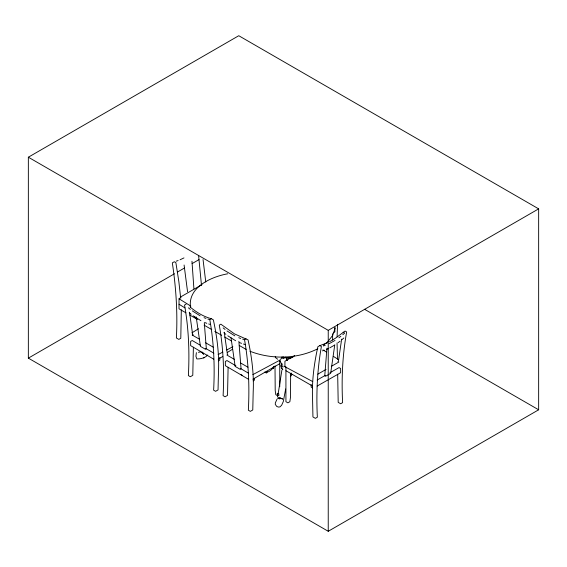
<?xml version="1.0" encoding="UTF-8"?>
<svg xmlns="http://www.w3.org/2000/svg" width="567" height="567" viewBox="0 0 567 567"><rect width="100%" height="100%" fill="white"/><g stroke="black" fill="none" stroke-linecap="round" stroke-linejoin="round"><path stroke-width="0.85" d="M219.769 357.401L219.769 360.059L218.451 360.818M254.491 378.331L254.491 380.103L253.173 380.861M275.009 365.906L275.208 390.493L275.796 394.682L277.773 395.823M279.744 386.715L279.744 360.662M334.87 327.315L334.87 331.872L333.346 332.751M181.312 309.745L180.795 338.258L178.825 339.399L176.387 337.989C177.712 312.899 176.061 287.703 172.325 262.875L174.303 261.734L175.876 262.641L178.86 281.671L180.512 296.612M193.382 347.238L192.787 375.333L190.349 376.743L188.379 375.602C189.619 352.036 188.683 328.293 184.537 305.039L186.118 304.132M228.111 367.288L227.516 395.383L225.071 396.794L223.1 395.646C224.341 372.087 223.405 348.344 219.266 325.089L220.839 324.175L234.454 333.857L248.07 339.902C251.748 356.813 254.03 374.156 253.208 391.485L252.769 409.962L250.323 411.373L248.353 410.232C249.593 386.666 248.658 362.923 244.519 339.668L242.612 339.123M337.103 336.777L337.528 324.317M326.946 348.209L324.756 375.73L325.536 376.29L330.667 373.327L334.792 344.686M338.478 360.903L341.646 339.116M285.669 388.969L283.287 401.578L281.615 405.306L279.914 406.922L278.284 407.056L276.696 406.39L275.279 404.349L275.356 402.825L277.043 399.14M278.199 393.583L281.877 370.251M278 394.667L277.582 396.822M265.625 372.661L266.681 373.015L267.107 371.626M291.955 374.532L290.765 376.119M335.147 328.017L332.751 335.345L327.414 342.135L323.424 345.069M281.374 364.964L281.728 363.971M282.026 357.075L281.282 358.727L280.155 359.4M196.388 352.631L195.92 356.239L196.82 358.932C200.746 359.067 204.992 358.011 207.728 355.027M282.16 356.962C282.097 359.712 285.896 358.627 283.5 356.898M274.052 366.41C272.075 369.613 268.482 373.192 264.385 372.193M291.282 373.164L290.424 374.036L291.268 373.206M279.248 394.993C277.001 396.439 276.249 391.499 278.822 393.93M337.677 374.22L338.194 402.364L340.632 403.768L342.603 402.634C341.433 379.025 342.447 355.233 346.664 331.95L345.083 331.036L335.395 338.244L329.505 341.795M342.787 334.736L344.686 333.084L343.113 332.17M341.951 339.647L343.85 337.989M338.924 337.776L340.859 336.302M338.088 342.688L340.023 341.214M191.859 332.893L198.464 328.775M227.317 352.483L232.456 349.279M335.012 340.441L329.129 343.687M334.176 345.353L329.76 347.862M28.35 157.208L238.764 35.721L538.65 208.862L538.65 409.792L328.236 531.279L28.35 358.138L28.35 157.208L328.236 330.341L538.65 208.862M28.35 358.138L174.494 273.762M177.549 271.997L184.438 268.021M192.093 263.605L198.974 259.629M201.937 284.648L180.157 297.221L181.071 297.753L179.044 298.774L179.009 308.824L185.912 312.807M209.79 319.625L211.371 318.711L213.348 319.852C217.019 336.77 219.301 354.106 218.486 371.442L218.04 389.912L215.602 391.322L213.631 390.181C214.872 366.622 213.936 342.879 209.79 319.625L207.891 319.079M244.519 339.668L246.092 338.761M218.189 359.145L222.788 356.487M252.91 379.195L279.744 363.702M294.67 355.637L284.932 361.25L284.932 366.721L312.665 381.548M317.803 374.17L326.06 369.401M331.319 366.367L338.832 362.029L337.918 361.498M193.099 334.487L192.178 335.019L199.69 339.349M227.821 354.538L226.906 355.062L234.412 359.4M319.831 345.615L317.86 346.749C314.125 363.695 311.786 381.059 312.552 398.438L312.941 416.943L315.38 418.347L317.35 417.213C316.18 393.604 317.194 369.819 321.411 346.529L319.831 345.615L327.549 342.773M317.102 380.046L325.43 375.319M329.973 372.739L339.052 367.579L340.632 368.493L340.632 372.732L317.151 386.063M218.153 354.566L222.796 352.086M226.665 350.016L232.853 346.706M252.875 374.617L279.956 360.13M183.977 257.914L180.065 259.764M291.792 357.586L293.139 356.948M317.874 348.712C297.037 359.195 271.636 359.598 249.997 351.278M326.337 349.47L328.286 348.599M176.202 261.189L178.13 260.529M323.31 345.976L325.238 345.324M322.474 350.888L324.395 350.236M200.612 351.894L198.407 352.298M203.681 357.983L204.609 357.43M290.198 358.011L291.927 357.508M227.721 273.79C211.456 276.689 187.493 287.292 190.54 307.349M291.729 357.678L286.675 358.167M290.339 357.933L285.102 357.727M211.371 318.711C203.411 316.606 196.267 312.162 189.995 306.924M208.713 323.977L210.612 324.522M243.434 344.02L245.341 344.566M283.784 366.204L284.599 366.452M279.311 360.747L280.367 361.158M204.028 317.655L205.963 318.42M204.85 322.559L206.785 323.318M238.75 337.705L240.692 338.471M239.572 342.603L241.514 343.368M277.731 359.237L275.711 357.798L275.208 356.537M200.116 315.805L192.277 310.872M234.837 335.855L227.006 330.922M200.938 320.702L193.099 315.776M235.659 340.753L227.828 335.82M364.546 309.277L538.65 409.792M189.747 315.018L197.408 319.441M285.924 370.705L312.637 386.134M204.113 325.16L211.753 329.576M214.808 331.334L221.676 335.303M224.73 337.067L231.605 341.036M239.246 345.445L246.121 349.414M312.488 387.871L311.177 387.112L311.177 384.454M205.701 342.822L213.213 347.16M240.422 362.873L247.935 367.203M241.074 374.638L242.392 375.397M235.893 365.8L226.956 360.555L225.361 361.455L225.361 365.694L248.459 379.252M240.358 368.422L248.552 373.228M200.42 345.317L192.234 340.505L190.64 341.412L190.64 345.643L213.738 359.202M205.637 348.372L213.823 353.177M322.984 349.91L326.67 352.206M333.304 356.338L338.471 359.556M179.044 298.774L190.845 306.13M179.044 304.245L184.948 307.916M286.455 360.052L287.178 360.513M272.614 368.678L273.684 368.444L273.351 366.991M223.143 327.882L225.064 329.448M223.965 332.779L225.886 334.346M188.414 307.831L190.342 309.398M189.236 312.736L191.164 314.302M282.862 369.67L281.345 367.87L281.239 365.042M194.502 316.974L196.884 319.313M281.778 364.397L279.935 360.747M287.072 360.371L285.832 357.082M281.679 368.316L282.153 369.074M202.568 352.447L203.525 354.283L203.248 353.893A3.359 0.546 54.3 0 1 202.419 352.539M224.256 332.248L227.353 353.999M189.534 312.204L192.78 335.621M203.043 259.523L205.764 282.033M187.564 291.771L184.091 265.023M231.024 337.769L235.149 366.41L240.28 369.372L241.06 368.812L238.877 341.291M196.189 316.91L200.427 346.359L205.552 349.322L206.338 348.762L204.297 322.829M198.62 255.646L201.476 285.272M191.972 261.259L193.914 288.901M337.493 359.251L337.053 342.922M332.645 340.051L332.56 333.722M328.236 330.341L328.236 531.279M290.658 373.788L290.46 397.495L289.865 401.691L287.894 402.832L285.924 401.691L285.924 366.913M282.04 363.766L282.04 365.453A6.138 3.544 0 0 0 282.961 367.203M281.09 365.077L281.09 366.899M285.57 366.991A5.847 1.318 -80.6 0 1 285.655 366.566M280.119 397.836A12.212 2.75 -80.6 0 1 279.659 399.048M202.284 352.107A12.212 9.674 -23.4 0 1 201.193 352.433M277.823 398.119L278.425 397.977A3.381 1.524 16.1 0 1 281.643 398.509L282.699 399.104L282.359 398.92A3.359 1.084 13.9 0 0 277.809 398.169"/></g></svg>
